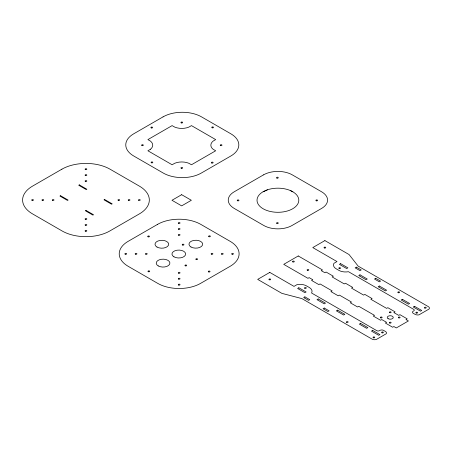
<?xml version="1.0" encoding="UTF-8"?>
<svg xmlns="http://www.w3.org/2000/svg" width="452" height="452" viewBox="0 0 452 452"><rect width="100%" height="100%" fill="white"/><g stroke="black" fill="none" stroke-linecap="round" stroke-linejoin="round"><path stroke-width="0.68" d="M263.137 191.71L267.465 189.789A20.894 12.063 0 0 1 290.63 190.665L292.845 191.801A20.894 12.063 0 0 1 292.794 208.705A20.894 12.063 0 0 1 263.516 208.982A20.894 12.063 0 0 1 262.505 192.089L267.465 189.789M290.63 190.665L292.845 191.801M150.499 149.239L147.9 150.776L172.105 164.754L174.771 163.251A12.102 6.989 0 0 1 188.806 163.251L191.473 164.754L215.677 150.776L213.078 149.239A12.102 6.989 0 0 1 213.078 141.137L215.677 139.595L191.473 125.622L188.806 127.125A12.102 6.989 0 0 1 174.771 127.125L172.105 125.622L147.9 139.595L150.499 141.137A12.102 6.989 0 0 1 150.499 149.239M61.89 169.189L32.572 186.111A34.047 19.656 0 0 0 32.572 213.909L62.122 230.972A33.714 19.464 0 0 0 109.802 230.972L139.352 213.909A34.047 19.656 0 0 0 139.352 186.111L110.034 169.189A34.047 19.656 0 0 0 61.89 169.189M163.059 116.87L133.741 133.792A27.199 15.701 0 0 0 133.741 156.002L163.291 173.065A26.866 15.509 0 0 0 201.287 173.065L230.842 156.002A27.199 15.701 0 0 0 230.842 133.792L201.524 116.87A27.199 15.701 0 0 0 163.059 116.87M60.551 195.716L59.941 196.066L67.506 200.434L68.116 200.083L60.551 195.716M79.309 184.885L78.704 185.235L86.27 189.603L86.874 189.252L79.309 184.885M104.627 199.501L104.022 199.852L111.587 204.219L112.192 203.869L104.627 199.501M85.965 210.395L85.36 210.739L92.926 215.107L93.53 214.762L85.965 210.395M181.664 194.688L171.98 200.276L181.664 205.869L191.349 200.276L181.664 194.688M157.511 224.395L128.193 241.317A30.623 17.679 0 0 0 128.193 266.318L157.742 283.381A30.29 17.487 0 0 0 200.581 283.381L230.136 266.318A30.623 17.679 0 0 0 230.136 241.317L200.818 224.395A30.623 17.679 0 0 0 157.511 224.395M263.522 174.867L234.204 191.795A20.351 11.752 0 0 0 234.204 208.412L263.753 225.475A20.018 11.56 0 0 0 292.065 225.475L321.621 208.412A20.351 11.752 0 0 0 321.621 191.795L292.303 174.867A20.351 11.752 0 0 0 263.522 174.867M269.793 272.403L257.691 279.392L281.895 293.365L301.891 298.597L372.092 339.13A3.582 2.068 0 0 0 376.301 339.492L386.296 333.723A3.831 2.215 0 0 0 385.386 331.429L383.578 330.389A2.554 1.475 0 0 0 380.053 330.339L379.471 330.678A1.848 1.068 0 0 1 376.838 330.689L311.575 293.009A9.328 5.384 0 0 0 309.151 287.415L306.733 286.02A9.328 5.384 0 0 0 297.049 284.619L294.003 286.382L269.793 272.403M298.258 255.968L283.732 264.358L307.942 278.33L309.151 277.635L312.784 279.731L311.575 280.426L318.835 284.619L320.044 283.924L332.147 290.907L330.937 291.608L338.203 295.8L339.412 295.105L351.515 302.089L350.306 302.789L357.566 306.981L358.775 306.286L374.51 315.366L373.301 316.067L380.567 320.259L381.776 319.564L386.618 322.355L385.403 323.056L392.669 327.248L393.878 326.547L396.302 327.949L408.405 320.96L405.986 319.558L407.195 318.863L399.93 314.671L398.721 315.366L393.878 312.575L395.088 311.874L387.827 307.682L386.618 308.377L370.883 299.297L372.092 298.597L364.832 294.405L363.623 295.099L351.515 288.116L352.724 287.415L345.464 283.223L344.254 283.924L332.152 276.935L333.361 276.234L326.095 272.042L324.886 272.742L321.259 270.646L322.468 269.946L298.258 255.968M324.886 240.594L312.784 247.583L336.989 261.561L333.943 263.318A9.328 5.384 0 0 0 336.367 268.912L338.785 270.307A9.328 5.384 0 0 0 348.469 271.703L413.733 309.383A1.848 1.068 0 0 1 413.716 310.903L413.128 311.242A2.554 1.475 0 0 0 413.213 313.276L415.021 314.321A3.831 2.215 0 0 0 418.993 314.846L428.988 309.078A3.582 2.068 0 0 0 428.355 306.642L358.153 266.115L349.097 254.572L324.886 240.594M298.845 287.777L297.631 288.478L304.897 292.67L306.106 291.969L298.845 287.777M340.622 263.657L339.412 264.358L346.673 268.55L347.882 267.85L340.622 263.657M304.897 296.862L303.687 297.563L308.524 300.354L309.739 299.659L304.897 296.862M356.357 267.149L355.148 267.85L359.99 270.646L361.199 269.946L356.357 267.149M318.208 298.958L316.999 299.659L324.259 303.851L325.474 303.151L318.208 298.958M359.99 274.839L358.775 275.534L366.041 279.731L367.25 279.031L359.99 274.839M324.259 308.044L323.05 308.739L327.892 311.535L329.101 310.84L324.259 308.044M375.725 278.33L374.51 279.031L379.352 281.828L380.567 281.127L375.725 278.33M337.576 310.14L336.367 310.84L343.627 315.033L344.836 314.332L337.576 310.14M379.352 286.02L378.143 286.715L385.403 290.907L386.618 290.212L379.352 286.02M360.572 323.417L359.363 324.118L366.623 328.31L367.838 327.61L360.572 323.417M402.353 299.297L401.139 299.992L408.405 304.185L409.614 303.49L402.353 299.297M372.674 330.406L371.465 331.101L378.731 335.294L379.94 334.599L372.674 330.406M414.456 306.286L413.247 306.981L420.507 311.174L421.716 310.479L414.456 306.286M85.36 225.265A0.853 0.492 0 0 0 86.79 225.045A0.853 0.492 0 0 0 85.739 224.435A0.853 0.492 0 0 0 85.36 225.265M85.535 219.412A0.853 0.492 0 0 0 86.818 218.983A0.853 0.492 0 0 0 85.535 218.559A0.853 0.492 0 0 0 85.535 219.412M85.36 231.192A0.853 0.492 0 0 0 86.79 230.972A0.853 0.492 0 0 0 85.739 230.367A0.853 0.492 0 0 0 85.36 231.192M32.143 200.439A0.853 0.492 0 0 0 33.425 200.01A0.853 0.492 0 0 0 32.143 199.586A0.853 0.492 0 0 0 32.143 200.439M42.239 200.36A0.853 0.492 0 0 0 43.669 200.14A0.853 0.492 0 0 0 42.618 199.535A0.853 0.492 0 0 0 42.239 200.36M52.686 200.439A0.853 0.492 0 0 0 53.969 200.01A0.853 0.492 0 0 0 52.686 199.586A0.853 0.492 0 0 0 52.686 200.439M118.384 200.439A0.853 0.492 0 0 0 119.667 200.01A0.853 0.492 0 0 0 118.384 199.586A0.853 0.492 0 0 0 118.384 200.439M128.656 200.439A0.853 0.492 0 0 0 129.939 200.01A0.853 0.492 0 0 0 128.656 199.586A0.853 0.492 0 0 0 128.656 200.439M138.747 200.36A0.853 0.492 0 0 0 140.182 200.14A0.853 0.492 0 0 0 139.131 199.535A0.853 0.492 0 0 0 138.747 200.36M85.36 181.393A0.853 0.492 0 0 0 86.79 181.173A0.853 0.492 0 0 0 85.739 180.568A0.853 0.492 0 0 0 85.36 181.393M85.535 175.545A0.853 0.492 0 0 0 86.818 175.116A0.853 0.492 0 0 0 85.535 174.687A0.853 0.492 0 0 0 85.535 175.545M85.535 169.613A0.853 0.492 0 0 0 86.818 169.189A0.853 0.492 0 0 0 85.535 168.76A0.853 0.492 0 0 0 85.535 169.613M178.557 279.07A0.853 0.492 0 0 0 179.992 278.85A0.853 0.492 0 0 0 178.941 278.246A0.853 0.492 0 0 0 178.557 279.07M211.406 254.171A0.853 0.492 0 0 0 212.841 253.951A0.853 0.492 0 0 0 211.79 253.34A0.853 0.492 0 0 0 211.406 254.171M178.732 285.082A0.853 0.492 0 0 0 180.02 284.653A0.853 0.492 0 0 0 178.732 284.223A0.853 0.492 0 0 0 178.732 285.082M135.436 254.171A0.853 0.492 0 0 0 136.871 253.951A0.853 0.492 0 0 0 135.82 253.34A0.853 0.492 0 0 0 135.436 254.171M178.732 273.223A0.853 0.492 0 0 0 180.02 272.793A0.853 0.492 0 0 0 178.732 272.364A0.853 0.492 0 0 0 178.732 273.223M145.883 254.25A0.853 0.492 0 0 0 147.166 253.821A0.853 0.492 0 0 0 145.883 253.391A0.853 0.492 0 0 0 145.883 254.25M221.678 254.171A0.853 0.492 0 0 0 223.113 253.951A0.853 0.492 0 0 0 222.062 253.34A0.853 0.492 0 0 0 221.678 254.171M232.125 254.25A0.853 0.492 0 0 0 233.407 253.821A0.853 0.492 0 0 0 232.125 253.391A0.853 0.492 0 0 0 232.125 254.25M178.557 223.344A0.853 0.492 0 0 0 179.992 223.124A0.853 0.492 0 0 0 178.941 222.52A0.853 0.492 0 0 0 178.557 223.344M178.732 235.283A0.853 0.492 0 0 0 180.02 234.854A0.853 0.492 0 0 0 178.732 234.424A0.853 0.492 0 0 0 178.732 235.283M178.732 229.35A0.853 0.492 0 0 0 180.02 228.927A0.853 0.492 0 0 0 178.732 228.497A0.853 0.492 0 0 0 178.732 229.35M125.164 254.171A0.853 0.492 0 0 0 126.6 253.951A0.853 0.492 0 0 0 125.549 253.34A0.853 0.492 0 0 0 125.164 254.171M196.106 259.516A0.853 0.492 0 0 0 197.541 259.295A0.853 0.492 0 0 0 196.49 258.691A0.853 0.492 0 0 0 196.106 259.516M185.213 265.804A0.853 0.492 0 0 0 186.648 265.584A0.853 0.492 0 0 0 185.597 264.979A0.853 0.492 0 0 0 185.213 265.804M182.484 245.007A0.853 0.492 0 0 0 183.913 244.786A0.853 0.492 0 0 0 182.868 244.182A0.853 0.492 0 0 0 182.484 245.007M208.886 236.662A0.853 0.492 0 0 0 210.316 236.441A0.853 0.492 0 0 0 209.27 235.831A0.853 0.492 0 0 0 208.886 236.662M208.541 271.878A0.853 0.492 0 0 0 209.977 271.658A0.853 0.492 0 0 0 208.926 271.053A0.853 0.492 0 0 0 208.541 271.878M148.228 271.68A0.853 0.492 0 0 0 149.657 271.46A0.853 0.492 0 0 0 148.612 270.855A0.853 0.492 0 0 0 148.228 271.68M148.007 236.791A0.853 0.492 0 0 0 149.437 236.565A0.853 0.492 0 0 0 148.392 235.961A0.853 0.492 0 0 0 148.007 236.791M173.963 256.826A6.848 3.955 0 0 0 185.416 255.052A6.848 3.955 0 0 0 177.026 250.21A6.848 3.955 0 0 0 173.963 256.826M157.008 247.046A6.848 3.955 0 0 0 168.46 245.272A6.848 3.955 0 0 0 160.07 240.436A6.848 3.955 0 0 0 157.008 247.046M158.228 265.912A6.848 3.955 0 0 0 169.681 264.137A6.848 3.955 0 0 0 161.291 259.295A6.848 3.955 0 0 0 158.228 265.912M190.987 246.995A6.848 3.955 0 0 0 202.439 245.221A6.848 3.955 0 0 0 194.049 240.379A6.848 3.955 0 0 0 190.987 246.995M212.191 127.814A0.853 0.492 0 0 0 213.474 127.391A0.853 0.492 0 0 0 212.191 126.961A0.853 0.492 0 0 0 212.191 127.814M211.847 163.036A0.853 0.492 0 0 0 213.129 162.607A0.853 0.492 0 0 0 211.847 162.178A0.853 0.492 0 0 0 211.847 163.036M151.358 162.76A0.853 0.492 0 0 0 152.787 162.534A0.853 0.492 0 0 0 151.742 161.929A0.853 0.492 0 0 0 151.358 162.76M151.313 127.944A0.853 0.492 0 0 0 152.595 127.515A0.853 0.492 0 0 0 151.313 127.091A0.853 0.492 0 0 0 151.313 127.944M181.359 122.916A0.853 0.492 0 0 0 182.648 122.486A0.853 0.492 0 0 0 181.359 122.057A0.853 0.492 0 0 0 181.359 122.916M220.503 145.538A0.853 0.492 0 0 0 221.938 145.318A0.853 0.492 0 0 0 220.887 144.708A0.853 0.492 0 0 0 220.503 145.538M181.359 168.319A0.853 0.492 0 0 0 182.648 167.89A0.853 0.492 0 0 0 181.359 167.46A0.853 0.492 0 0 0 181.359 168.319M142.041 145.617A0.853 0.492 0 0 0 143.324 145.188A0.853 0.492 0 0 0 142.041 144.759A0.853 0.492 0 0 0 142.041 145.617M237.486 200.744A0.853 0.492 0 0 0 238.916 200.518A0.853 0.492 0 0 0 237.871 199.914A0.853 0.492 0 0 0 237.486 200.744M276.98 223.52A0.853 0.492 0 0 0 278.262 223.096A0.853 0.492 0 0 0 276.98 222.666A0.853 0.492 0 0 0 276.98 223.52M276.98 178.122A0.853 0.492 0 0 0 278.262 177.692A0.853 0.492 0 0 0 276.98 177.263A0.853 0.492 0 0 0 276.98 178.122M316.304 200.824A0.853 0.492 0 0 0 317.587 200.394A0.853 0.492 0 0 0 316.304 199.965A0.853 0.492 0 0 0 316.304 200.824M339.237 268.578A0.853 0.492 0 0 0 340.52 268.149A0.853 0.492 0 0 0 339.237 267.72A0.853 0.492 0 0 0 339.237 268.578M416.134 312.999A0.853 0.492 0 0 0 417.569 312.778A0.853 0.492 0 0 0 416.518 312.174A0.853 0.492 0 0 0 416.134 312.999M398.116 292.659A0.853 0.492 0 0 0 399.545 292.438A0.853 0.492 0 0 0 398.5 291.828A0.853 0.492 0 0 0 398.116 292.659M382.064 332.853A0.853 0.492 0 0 0 383.352 332.423A0.853 0.492 0 0 0 382.064 331.994A0.853 0.492 0 0 0 382.064 332.853M304.812 288.274A0.853 0.492 0 0 0 306.241 288.048A0.853 0.492 0 0 0 305.196 287.444A0.853 0.492 0 0 0 304.812 288.274M373.454 337.825A0.853 0.492 0 0 0 374.736 337.395A0.853 0.492 0 0 0 373.454 336.966A0.853 0.492 0 0 0 373.454 337.825M346.656 322.366A0.853 0.492 0 0 0 348.085 322.146A0.853 0.492 0 0 0 347.034 321.541A0.853 0.492 0 0 0 346.656 322.366M398.63 317.812A0.853 0.492 0 0 0 400.06 317.592A0.853 0.492 0 0 0 399.014 316.988A0.853 0.492 0 0 0 398.63 317.812M389.641 323.005A0.853 0.492 0 0 0 391.076 322.779A0.853 0.492 0 0 0 390.025 322.174A0.853 0.492 0 0 0 389.641 323.005M380.833 317.892A0.853 0.492 0 0 0 382.115 317.462A0.853 0.492 0 0 0 380.833 317.038A0.853 0.492 0 0 0 380.833 317.892M389.822 312.705A0.853 0.492 0 0 0 391.104 312.276A0.853 0.492 0 0 0 389.822 311.846A0.853 0.492 0 0 0 389.822 312.705M269.189 279.743A0.853 0.492 0 0 0 270.618 279.517A0.853 0.492 0 0 0 269.573 278.912A0.853 0.492 0 0 0 269.189 279.743M424.75 308.027A0.853 0.492 0 0 0 426.179 307.806A0.853 0.492 0 0 0 425.134 307.202A0.853 0.492 0 0 0 424.75 308.027M324.282 247.933A0.853 0.492 0 0 0 325.711 247.713A0.853 0.492 0 0 0 324.666 247.108A0.853 0.492 0 0 0 324.282 247.933M388.132 318.688A2.994 1.729 0 0 0 393.144 317.914A2.994 1.729 0 0 0 389.471 315.795A2.994 1.729 0 0 0 388.132 318.688M307.354 270.285A0.853 0.492 0 0 0 308.784 270.064A0.853 0.492 0 0 0 307.739 269.46A0.853 0.492 0 0 0 307.354 270.285M292.828 261.9A0.853 0.492 0 0 0 294.263 261.68A0.853 0.492 0 0 0 293.212 261.07A0.853 0.492 0 0 0 292.828 261.9"/></g></svg>
